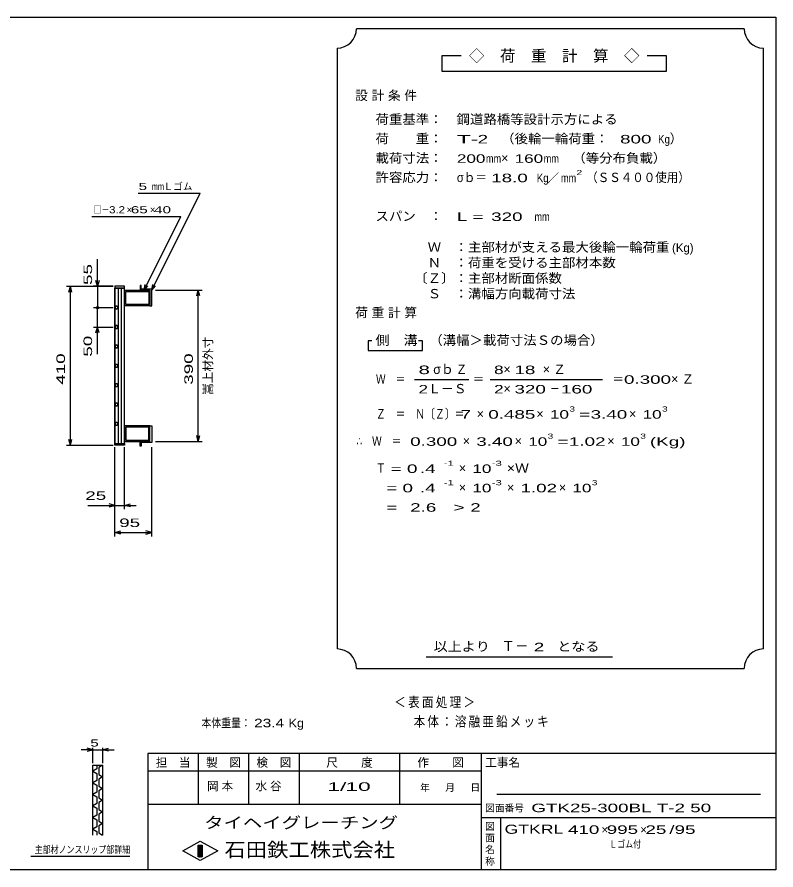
# Model space of a CAD drawing. Units: millimetres, scale not verified. Extents: x -1820 to 1731, y -1282 to 1054.
# Drawn here: x -227 to 1731, y -1146 to 1054 of the extents above; entities that cross this region are included whole.
import ezdxf
from ezdxf.enums import TextEntityAlignment as Align

# ---------------------------------------------------------------- set-up
doc = ezdxf.new("R2010")
doc.units = ezdxf.units.MM
doc.header["$LTSCALE"] = 10
for name, color, linetype, lineweight in [('0_2', 150, 'Continuous', 25), ('16', 3, 'Continuous', 25), ('22', 4, 'Continuous', 25), ('24', 2, 'Continuous', 25), ('32', 4, 'Continuous', 25)]:
    doc.layers.add(name, color=color, linetype=linetype, lineweight=lineweight)
doc.styles.add('ベクトル', font='')
doc.styles.get('ベクトル').set_extended_font_data('ベクトル')

msp = doc.modelspace()

# ---------------------------------------------------------------- linework, layer by layer
at = {"layer": '0_2'}
for p, q in [((-1729, 1053.5), (1731, 1053.5)), ((1731, 1053.5), (1731, -1146.5)), ((1731, -846.5), (111, -846.5)), ((111, -846.5), (111, -1146.5)), ((241, -846.5), (241, -976.5)), ((371, -976.5), (371, -846.5)), ((501, -846.5), (501, -976.5)), ((761, -976.5), (761, -846.5)), ((971, -846.5), (971, -1146.5)), ((971, -891.5), (111, -891.5)), ((1691, -951.5), (1011, -951.5)), ((111, -976.5), (971, -976.5)), ((971, -1011.5), (1731, -1011.5)), ((1021, -1146.5), (1021, -1011.5)), ((201, -1097.5), (246, -1072.5)), ((246, -1072.5), (291, -1097.5)), ((246, -1122.5), (201, -1097.5)), ((241, -1082.5), (251, -1082.5)), ((241, -1112.5), (241, -1082.5)), ((241, -1082.5), (243, -1082.5)), ((243, -1082.5), (243, -1112.5)), ((245, -1112.5), (245, -1082.5)), ((245, -1082.5), (247, -1082.5)), ((291, -1097.5), (246, -1122.5)), ((247, -1082.5), (247, -1112.5)), ((249, -1112.5), (249, -1082.5)), ((249, -1082.5), (251, -1082.5)), ((251, -1082.5), (251, -1112.5)), ((251, -1082.5), (251, -1112.5)), ((251, -1112.5), (241, -1112.5)), ((243, -1112.5), (245, -1112.5)), ((247, -1112.5), (249, -1112.5)), ((1731, -1146.5), (-1729, -1146.5))]:
    msp.add_line(p, q, dxfattribs=at)
at = {"layer": '16'}
for p, q in [((25.3, -46.5), (25.3, 354.5)), ((25.3, 354.5), (26, 354.5)), ((51, 359), (26, 359)), ((26, 359), (26, 354.5)), ((26, 354.5), (51, 354.5)), ((26, 354.5), (26, -46.5)), ((51, 354.5), (26, 354.5)), ((34, 354.5), (34, -46.5)), ((43, -46.5), (43, 354.5)), ((51, 354.5), (51, 359)), ((51, -46.5), (51, 354.5)), ((94, 361), (91, 361)), ((91, 361), (91, 349)), ((94, 352), (94, 361)), ((121, 352), (94, 352)), ((121, 309), (121, 352)), ((51, 349), (116, 349)), ((51, 309), (51, 349)), ((54, 346), (113, 346)), ((54, 312), (54, 346)), ((91, 349), (116, 349)), ((113, 346), (113, 312)), ((116, 349), (116, 309)), ((116, 349), (116, 309)), ((116, 309), (51, 309)), ((113, 312), (54, 312)), ((116, 309), (121, 309)), ((27.98, 307.45), (26, 303.97)), ((26, 303.97), (28.02, 300.52)), ((31.98, 307.48), (27.98, 307.45)), ((28.02, 300.52), (32.02, 300.55)), ((34, 304), (31.98, 307.48)), ((32.02, 300.55), (34, 304.03)), ((27.98, 257.45), (26, 253.97)), ((26, 253.97), (28.02, 250.52)), ((31.98, 257.48), (27.98, 257.45)), ((28.02, 250.52), (32.02, 250.55)), ((34, 254), (31.98, 257.48)), ((32.02, 250.55), (34, 254.03)), ((27.98, 207.45), (26, 203.97)), ((26, 203.97), (28.02, 200.52)), ((31.98, 207.48), (27.98, 207.45)), ((28.02, 200.52), (32.02, 200.55)), ((34, 204), (31.98, 207.48)), ((32.02, 200.55), (34, 204.03)), ((27.98, 157.45), (26, 153.97)), ((31.98, 157.48), (27.98, 157.45)), ((34, 154), (31.98, 157.48)), ((32.02, 150.55), (34, 154.03)), ((26, 153.97), (28.02, 150.52)), ((28.02, 150.52), (32.02, 150.55)), ((27.98, 107.45), (26, 103.97)), ((26, 103.97), (28.02, 100.52)), ((31.98, 107.48), (27.98, 107.45)), ((28.02, 100.52), (32.02, 100.55)), ((34, 104), (31.98, 107.48)), ((32.02, 100.55), (34, 104.03)), ((27.98, 57.45), (26, 53.97)), ((26, 53.97), (28.02, 50.52)), ((31.98, 57.48), (27.98, 57.45)), ((28.02, 50.52), (32.02, 50.55)), ((34, 54), (31.98, 57.48)), ((32.02, 50.55), (34, 54.03)), ((27.98, 7.45), (26, 3.97)), ((26, 3.97), (28.02, 0.52)), ((31.98, 7.48), (27.98, 7.45)), ((28.02, 0.52), (32.02, 0.55)), ((34, 4), (31.98, 7.48)), ((32.02, 0.55), (34, 4.03)), ((116, -1), (51, -1)), ((51, -1), (51, -41)), ((113, -4), (54, -4)), ((54, -4), (54, -38)), ((113, -38), (113, -4)), ((116, -41), (116, -1)), ((116, -1), (121, -1)), ((116, -41), (116, -1)), ((121, -1), (121, -44)), ((51, -41), (116, -41)), ((54, -38), (113, -38)), ((91, -53), (91, -41)), ((91, -41), (116, -41)), ((121, -44), (94, -44)), ((94, -44), (94, -53)), ((26, -46.5), (25.3, -46.5)), ((26, -46.5), (51, -46.5)), ((26, -51), (26, -46.5)), ((26, -46.5), (51, -46.5)), ((51, -51), (26, -51)), ((51, -46.5), (51, -51)), ((94, -53), (91, -53))]:
    msp.add_line(p, q, dxfattribs=at)
at = {"layer": '22'}
for p, q in [((86, 599), (246, 599)), ((121, 349), (246, 599)), ((-34, 539), (196, 539)), ((101, 349), (196, 539)), ((-19, 359), (-19, 429)), ((-19, 359), (-23, 374)), ((-15, 374), (-19, 359)), ((-99, 359), (21, 359)), ((-93, 344), (-89, 359)), ((-85, 344), (-89, 359)), ((-89, -51), (-89, 359)), ((21, 359), (-29, 359)), ((-19, 359), (-19, 304)), ((101, 349), (104, 363.6)), ((101, 349), (111, 360)), ((121, 349), (124, 363.6)), ((121, 349), (131, 360)), ((131, 349), (251, 349)), ((237, 334), (241, 349)), ((245, 334), (241, 349)), ((241, -41), (241, 349)), ((-29, 304), (21, 304)), ((-19, 254), (-19, 304)), ((-29, 254), (21, 254)), ((-23, 239), (-19, 254)), ((-15, 239), (-19, 254)), ((-19, 184), (-19, 254)), ((-89, -51), (-93, -36)), ((-89, -51), (-85, -36)), ((131, -41), (251, -41)), ((241, -41), (237, -26)), ((241, -41), (245, -26)), ((-99, -51), (21, -51)), ((26, -216), (26, -56)), ((26, -286), (26, -56)), ((51, -216), (51, -56)), ((121, -286), (121, -56)), ((-44, -206), (26, -206)), ((26, -206), (11, -202)), ((11, -210), (26, -206)), ((26, -206), (51, -206)), ((51, -206), (66, -202)), ((66, -210), (51, -206)), ((51, -206), (81, -206)), ((26, -276), (41, -272)), ((41, -280), (26, -276)), ((26, -276), (121, -276)), ((121, -276), (106, -272)), ((106, -280), (121, -276))]:
    msp.add_line(p, q, dxfattribs=at)
msp.add_circle((-19, 304), 3, dxfattribs=at)
at = {"layer": '24', "color": 4}
for p, q in [((1649, 1023.5), (649, 1023.5)), ((599, 973.5), (599, -576.5)), ((1699, -576.5), (1699, 973.5)), ((919, 953.5), (869, 953.5)), ((869, 953.5), (869, 913.5)), ((1449, 953.5), (1399, 953.5)), ((1449, 913.5), (1449, 953.5)), ((869, 913.5), (1449, 913.5)), ((689, 218.5), (679, 218.5)), ((679, 218.5), (679, 193.5)), ((819, 218.5), (809, 218.5)), ((819, 193.5), (819, 218.5)), ((679, 193.5), (819, 193.5)), ((799, 118.5), (939, 118.5)), ((994, 118.5), (1284, 118.5)), ((829, -596.5), (1309, -596.5)), ((649, -626.5), (1649, -626.5))]:
    msp.add_line(p, q, dxfattribs=at)
for centre, start, end in [((599, 1023.5), 270, 0), ((1699, 1023.5), 180, 270), ((599, -626.5), 0, 90), ((1699, -626.5), 90, 180)]:
    msp.add_arc(centre, 50, start, end, dxfattribs=at)
at = {"layer": '32'}
for p, q in [((-31, -836.5), (-46, -832.5)), ((-31, -871.5), (-31, -831.5)), ((-6, -831.5), (-6, -871.5)), ((-6, -836.5), (9, -832.5)), ((-31, -836.5), (-61, -836.5)), ((-46, -840.5), (-31, -836.5)), ((-31, -836.5), (-6, -836.5)), ((9, -840.5), (-6, -836.5)), ((-6, -836.5), (24, -836.5)), ((-31, -876.5), (-6, -876.5)), ((-31, -1056.5), (-31, -876.5)), ((-21, -876.5), (-21, -885.5)), ((-6, -876.5), (-16, -882.5)), ((-6, -876.5), (-6, -1056.5)), ((-21, -885.5), (-31, -891.5)), ((-31, -891.5), (-21, -897.5)), ((-21, -897.5), (-21, -915.5)), ((-16, -882.5), (-16, -900.5)), ((-16, -900.5), (-6, -906.5)), ((-21, -915.5), (-31, -921.5)), ((-31, -921.5), (-21, -927.5)), ((-6, -906.5), (-16, -912.5)), ((-16, -912.5), (-16, -930.5)), ((-21, -945.5), (-31, -951.5)), ((-21, -927.5), (-21, -945.5)), ((-16, -930.5), (-6, -936.5)), ((-6, -936.5), (-16, -942.5)), ((-16, -942.5), (-16, -960.5)), ((-31, -951.5), (-21, -957.5)), ((-21, -957.5), (-21, -975.5)), ((-16, -960.5), (-6, -966.5)), ((-6, -966.5), (-16, -972.5)), ((-21, -975.5), (-31, -981.5)), ((-31, -981.5), (-21, -987.5)), ((-21, -987.5), (-21, -1005.5)), ((-16, -972.5), (-16, -990.5)), ((-21, -1005.5), (-31, -1011.5)), ((-31, -1011.5), (-21, -1017.5)), ((-16, -990.5), (-6, -996.5)), ((-6, -996.5), (-16, -1002.5)), ((-16, -1002.5), (-16, -1020.5)), ((-21, -1017.5), (-21, -1035.5)), ((-16, -1020.5), (-6, -1026.5)), ((-6, -1026.5), (-16, -1032.5)), ((-16, -1032.5), (-16, -1050.5)), ((-21, -1035.5), (-31, -1041.5)), ((-31, -1041.5), (-21, -1047.5)), ((-21, -1047.5), (-21, -1056.5)), ((-16, -1050.5), (-6, -1056.5)), ((64, -1111.5), (-191, -1111.5))]:
    msp.add_line(p, q, dxfattribs=at)

# ---------------------------------------------------------------- texts
at = {"layer": '0_2', "style": 'ベクトル'}
for s, height, p in [('担\u3000当', 21.99, (131, -869.5)), ('製\u3000図', 21.99, (261, -869.5)), ('検\u3000図', 21.99, (391, -869.5)), ('尺\u3000\u3000度', 21.99, (571, -869.5)), ('作\u3000\u3000図', 21.99, (806, -869.5)), ('工事名', 21.99, (981, -869.5)), ('年', 18.33, (813, -934)), ('月', 18.33, (878, -934)), ('日', 18.33, (943, -934)), ('図面番号', 18.33, (981, -987)), ('図', 18.33, (981, -1034)), ('面', 18.33, (981, -1064)), ('名', 18.33, (981, -1094)), ('称', 18.33, (981, -1124))]:
    msp.add_text(s, height=height, dxfattribs=at).set_placement(p, align=Align.MIDDLE_LEFT)
at = {"layer": '0_2', "color": 222, "style": 'ベクトル'}
for s, height, width, p in [('タイヘイグレーチング', 29.33, 1.25, (256, -1024.5)), ('石田鉄工株式会社', 36.66, 1.1, (308.5, -1094.5))]:
    msp.add_text(s, height=height, dxfattribs=dict(at, width=width)).set_placement(p, align=Align.MIDDLE_LEFT)
at = {"layer": '22', "color": 2, "style": 'ベクトル'}
for s, height, width, p in [(' 5 ', 18.33, 1.6, (76, 616.5)), ('mm', 18.33, 0.75, (121, 616.5)), ('□－', 18.33, 0.8, (-29, 556.5)), ('3.2', 18.33, 1.2, (11, 556.5)), (' 65 ', 18.33, 1.6, (56, 556.5)), (' 40 ', 18.33, 1.6, (116, 556.5)), (' 25 ', 21.99, 1.65, (-64, -181)), (' 95 ', 21.99, 1.65, (23.5, -251)), ('本体重量：', 21.99, 0.85, (249, -767.5)), (' 23.4', 21.99, 1.35, (374, -767.5)), ('Kg', 21.99, 1.1, (474, -767.5)), ('1/', 21.99, 2, (574, -931.5)), (' 10 ', 21.99, 2, (604, -931.5)), ('GTK25-300BL T-2 50          ', 21.99, 1.65, (1100, -986.5)), ('GTKRL', 23.46, 1.45, (1031, -1041.5)), (' 410 ', 21.99, 1.65, (1181, -1042.5)), (' 995 ', 21.99, 1.65, (1281, -1042.5)), (' 25 ', 21.99, 1.65, (1381, -1042.5)), ('/', 21.99, 1.65, (1456, -1042.5)), (' 95 ', 21.99, 1.65, (1456, -1042.5)), ('Ｌゴム付', 18.33, 0.8, (1301, -1080))]:
    msp.add_text(s, height=height, dxfattribs=dict(at, width=width)).set_placement(p, align=Align.MIDDLE_LEFT)
for s, height, p in [('Ｌゴム', 18.33, (151, 616.5)), ('×', 18.33, (56, 556.5)), ('×', 18.33, (116, 556.5)), ('×', 21.99, (1281, -1042.5)), ('×', 21.99, (1381, -1042.5))]:
    msp.add_text(s, height=height, dxfattribs=at).set_placement(p, align=Align.MIDDLE_LEFT)
at = {"layer": '22', "color": 2, "style": 'ベクトル', "width": 1.65}
for s, p in [(' 55 ', (-44, 349)), (' 50 ', (-44, 164)), (' 410 ', (-114, 91.5)), (' 390', (216, 91.5))]:
    msp.add_text(s, height=21.99, rotation=90, dxfattribs=at).set_placement(p, align=Align.MIDDLE_LEFT)
at = {"layer": '22', "color": 2, "style": 'ベクトル'}
msp.add_text('嵩上材外寸', height=21.99, rotation=90, dxfattribs=at).set_placement((266, 79), align=Align.MIDDLE_LEFT)
at = {"layer": '22', "color": 2, "attachment_point": 4, "style": 'ベクトル'}
for s, insert, char_height in [('\\T1.2;\\W0.85;＜表面処理＞', (746.5, -715), 25.66), ('\\T1.19;\\W0.85;本体：溶融亜鉛メッキ', (796.5, -765), 25.66), ('\\T1.25;岡本\u3000', (263.5, -931.5), 21.99), ('\\T1.25;水谷\u3000', (388.5, -931.5), 21.99)]:
    msp.add_mtext(s, dxfattribs=dict(at, insert=insert, char_height=char_height))
at = {"layer": '24', "style": 'ベクトル'}
for s, height, p in [('◇\u3000荷\u3000重\u3000計\u3000算\u3000◇', 29.33, (939, 953.5)), ('）', 24.19, (1457, 740)), ('×', 24.19, (1022, 690)), ('／', 21.99, (1141.5, 638.5)), ('(Kg)', 21.99, (1463, 458.5)), ('σｂ', 24.19, (847, 145)), ('×', 24.19, (1028, 145)), ('Ｌ－Ｓ', 24.19, (834, 95)), ('×', 24.19, (1028, 95)), ('×', 24.19, (959, 30)), ('×', 24.19, (1113, 30)), ('×', 24.19, (1352, 30)), ('×', 24.19, (923, -40)), ('×', 24.19, (1057, -40)), ('×', 24.19, (1296, -40)), ('×', 24.19, (913, -110)), ('×', 24.19, (913, -160)), ('×', 24.19, (1037, -160)), ('×', 24.19, (1171, -160)), ('Ｔ－', 25.66, (1023, -569))]:
    msp.add_text(s, height=height, dxfattribs=at).set_placement(p, align=Align.MIDDLE_LEFT)
for s, height, width, p in [('荷重基準：\u3000', 24.19, 1.05, (698, 790)), ('鋼道路橋等設計示方による', 24.19, 1.05, (907, 790)), ('荷\u3000\u3000重：\u3000', 24.19, 1.05, (698, 740)), ('T-', 21.99, 2, (908, 738.5)), (' 2 ', 21.99, 1.65, (948, 738.5)), ('（後輪一輪荷重：', 24.19, 1.05, (1022, 740)), ('  800', 21.99, 1.65, (1302, 738.5)), ('Kg', 21.99, 0.85, (1427, 738.5)), ('載荷寸法：\u3000', 24.19, 1.05, (698, 690)), ('\u3000（等分布負載）', 24.19, 1.05, (1171, 690)), ('200', 21.99, 1.5, (908, 688.5)), ('mm', 21.99, 0.8, (983, 688.5)), ('160', 21.99, 1.5, (1057, 688.5)), ('mm', 21.99, 0.8, (1132, 688.5)), ('許容応力：\u3000', 24.19, 1.05, (698, 640)), ('σｂ＝', 24.19, 0.9, (908, 640)), (' 18.0', 21.99, 1.65, (983, 638.5)), ('Kg', 21.99, 0.85, (1114, 638.5)), ('mm', 21.99, 0.8, (1176.5, 638.5)), ('2', 13.2, 1.5, (1216.5, 652.5)), ('（ＳＳ４００使用）', 24.19, 0.9, (1241.5, 640)), ('スパン\u3000：\u3000', 24.19, 1.05, (698, 540)), ('L =', 21.99, 1.65, (908, 538.5)), (' 320 ', 21.99, 1.65, (983, 538.5)), ('mm', 21.99, 0.8, (1108, 538.5)), ('\u3000Ｗ\u3000：主部材が支える最大後輪一輪荷重', 24.19, 1.05, (798, 460)), ('\u3000Ｎ\u3000：荷重を受ける主部材本数', 24.19, 1.05, (798, 420)), ('〔Ｚ〕：主部材断面係数', 24.19, 1.05, (798, 380)), ('\u3000Ｓ\u3000：溝幅方向載荷寸法', 24.19, 1.05, (798, 340)), ('側\u3000溝', 24.19, 1.1, (698, 220)), ('\u3000（溝幅＞載荷寸法Ｓの場合）', 24.19, 1.05, (802, 220)), ('8', 21.99, 1.8, (809, 143.5)), ('Ｚ', 24.19, 0.9, (905, 145)), ('8', 21.99, 1.5, (1004, 143.5)), (' 18 ', 21.99, 1.65, (1043, 143.5)), ('Ｗ\u3000＝', 24.19, 0.75, (699, 120)), ('＝', 24.19, 0.9, (949, 120)), ('＝', 24.19, 0.9, (1309, 120)), ('0.300', 21.99, 1.65, (1339, 118.5)), ('2', 21.99, 1.5, (809, 93.5)), ('2', 21.99, 1.5, (1004, 93.5)), (' 320 ', 21.99, 1.65, (1043, 93.5)), ('－', 24.19, 0.75, (1148, 95)), (' 160 ', 21.99, 1.65, (1163, 93.5)), ('Ｚ\u3000＝\u3000Ｎ〔Ｚ〕＝', 24.19, 0.75, (699, 30)), ('3', 13.2, 1.5, (1198, 42.5)), ('3', 13.2, 1.5, (1437, 42.5)), (' 7 ', 21.99, 1.65, (904, 28.5)), ('0.485', 21.99, 1.65, (989, 28.5)), ('10', 21.99, 1.5, (1148, 28.5)), ('=', 21.99, 1.7, (1223, 28.5)), ('3.40', 21.99, 1.65, (1253, 28.5)), ('10', 21.99, 1.5, (1387, 28.5)), ('3', 13.2, 1.5, (1142, -27.5)), ('3', 13.2, 1.5, (1381, -27.5)), ('∴\u3000Ｗ\u3000＝', 24.19, 0.75, (649, -40)), (' 0.300', 21.99, 1.65, (774, -41.5)), ('3.40', 21.99, 1.65, (958, -41.5)), ('10', 21.99, 1.5, (1092, -41.5)), ('=', 21.99, 1.7, (1167, -41.5)), ('1.02', 21.99, 1.65, (1197, -41.5)), ('10', 21.99, 1.5, (1331, -41.5)), ('(Kg)', 21.99, 1.65, (1406, -41.5)), ('Ｔ', 24.19, 0.75, (699, -110)), (' = 0', 21.99, 1.65, (724, -111.5)), (' .4 ', 21.99, 1.65, (799, -111.5)), ('-1', 13.2, 1.65, (874, -97.5)), ('10', 21.99, 1.5, (948, -111.5)), ('-3', 13.2, 1.65, (998, -97.5)), ('×Ｗ', 24.19, 1.1, (1037, -110)), ('  = 0', 21.99, 1.65, (699, -161.5)), (' .4 ', 21.99, 1.65, (799, -161.5)), ('-1', 13.2, 1.65, (874, -147.5)), ('10', 21.99, 1.5, (948, -161.5)), ('-3', 13.2, 1.65, (998, -147.5)), ('1.02', 21.99, 1.65, (1072, -161.5)), ('10', 21.99, 1.5, (1206, -161.5)), ('3', 13.2, 1.5, (1256, -147.5)), ('  =', 21.99, 1.65, (699, -211.5)), (' 2.6', 21.99, 1.65, (774, -211.5)), ('>', 21.99, 1.7, (899, -211.5)), (' 2 ', 21.99, 1.65, (929, -211.5)), ('以上より\u3000', 24.19, 1.1, (848, -570)), (' 2 ', 21.99, 1.65, (1093, -571.5)), ('となる', 24.19, 1.1, (1167, -570))]:
    msp.add_text(s, height=height, dxfattribs=dict(at, width=width)).set_placement(p, align=Align.MIDDLE_LEFT)
at = {"layer": '24', "char_height": 24.19, "attachment_point": 4, "style": 'ベクトル'}
for s, insert in [('\\T1.28;設計条件', (645.5, 850)), ('\\T1.28;荷重計算', (645.5, 290)), ('\\T1.42;×Ｚ', (1129.5, 145)), ('\\T1.42;×Ｚ', (1460.5, 120))]:
    msp.add_mtext(s, dxfattribs=dict(at, insert=insert))
at = {"layer": '32', "color": 2, "style": 'ベクトル'}
for s, width, p in [(' 5 ', 1.6, (-48.5, -819)), ('主部材ノンスリップ部詳細', 0.8, (-181, -1094))]:
    msp.add_text(s, height=18.33, dxfattribs=dict(at, width=width)).set_placement(p, align=Align.MIDDLE_LEFT)

doc.saveas('drawing.dxf')
